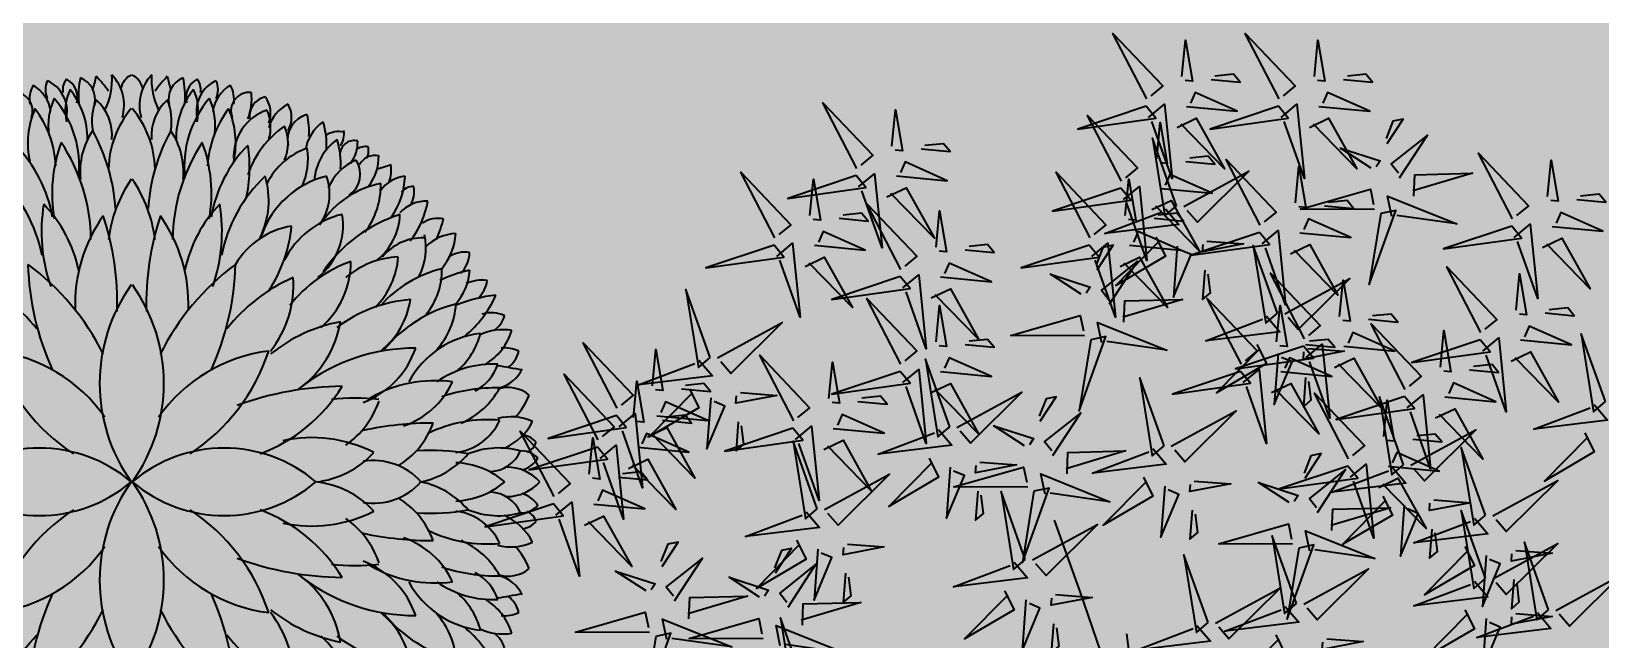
# Model space of a CAD drawing. Header units: millimetres. Extents: x 0 to 59560, y 0 to 21447.
# Drawn here: x 20713 to 21603, y 9212 to 9557 of the extents above; entities that cross this region are included whole.
import ezdxf

# ---------------------------------------------------------------- set-up
doc = ezdxf.new("R2010")
doc.units = ezdxf.units.MM
doc.header["$LTSCALE"] = 150
doc.layers.add('ad-Landscape', color=7, linetype='Continuous', lineweight=35, true_color=0x007f00)
doc.layers.add('ad-Landscape 2', color=7, linetype='Continuous', lineweight=35, true_color=0x264c00)

# ---------------------------------------------------------------- blocks, each defined once
blk = doc.blocks.new('$ZCDB_AUDIT_GENERATED_84B5')
at = {"layer": 'ad-Landscape'}
for points in [[(352.8, -669.4), (311.6, -690.1), (248.5, -582.4), (344.3, -676.7)], [(489.3, -669.4), (448.2, -690.1), (385.1, -582.4), (480.9, -676.7)], [(527.1, -597.7), (464.1, -593), (478.7, -609.9), (518.7, -605)], [(590.2, -602.4), (584.1, -681.2), (567.1, -592.8), (582.9, -593.9)], [(420.7, -714.1), (567.3, -661.7), (398.9, -688.7), (420.7, -714.1)], [(557.2, -714.1), (703.8, -661.7), (535.4, -688.7), (557.2, -714.1)], [(333.5, -715.5), (223.2, -707.2), (315.3, -745.8), (325, -722.8)], [(346.4, -826.2), (312.4, -855.4), (293, -695.5), (339.1, -817.8)], [(470, -715.5), (359.7, -707.2), (451.8, -745.8), (461.5, -722.8)], [(419.5, -729.9), (495.9, -870.2), (385.6, -759), (411, -737.1)], [(556, -729.9), (632.4, -870.2), (522.1, -759), (547.5, -737.1)], [(344.4, -779.7), (338.4, -858.4), (321.4, -770), (337.1, -771.2)], [(417.9, -774.9), (354.9, -770.2), (369.5, -787.1), (409.4, -782.2)], [(480.9, -779.7), (474.9, -858.4), (457.9, -770), (473.7, -771.2)], [(352.4, -850.5), (499, -798.1), (330.6, -825.1), (352.4, -850.5)], [(351.2, -866.2), (427.7, -1006.6), (317.3, -895.4), (342.8, -873.5)]]:
    blk.add_lwpolyline(points, dxfattribs=at)
at = {"layer": 'ad-Landscape 2'}
for p, q in [((390, 162.3), (546.4, 218.1)), ((32.3, 39.5), (390, 162.3)), ((43.5, 28.4), (300.5, 61.9))]:
    blk.add_line(p, q, dxfattribs=at)
for points in [[(581.6, 1302), (532.2, 1449.6), (555.7, 1280.7), (581.6, 1302)], [(597.3, 1300.4), (739.2, 1374), (625.7, 1265.9), (604.4, 1291.8)], [(704.4, 1206.5), (655.1, 1354.1), (678.6, 1185.2), (704.4, 1206.5)], [(557.2, 1296.4), (585.7, 1261.9), (425.4, 1245.7), (548.6, 1289.3)], [(772.7, 1165.6), (723.3, 1313.2), (746.9, 1144.3), (772.7, 1165.6)], [(720.2, 1205), (862.1, 1278.5), (748.6, 1170.5), (727.3, 1196.4)], [(303.5, 1094), (304.2, 1253.9), (347.3, 1103.2), (314.4, 1096.3)], [(535.5, 1235), (555.3, 1193.4), (446.4, 1132.5), (542.6, 1226.4)], [(645.6, 1224.3), (724.2, 1216.7), (635.4, 1201.5), (637, 1217.2)], [(788.4, 1164.1), (930.3, 1237.6), (816.9, 1129.6), (795.5, 1155.5)], [(680.1, 1200.9), (708.6, 1166.4), (548.3, 1150.2), (671.5, 1193.8)], [(581.2, 1214.7), (570.7, 1104.6), (611.1, 1195.9), (588.3, 1206.1)], [(393.3, 1101.5), (436.5, 1167.6), (408.8, 1082), (395.6, 1090.6)], [(748.4, 1160), (776.8, 1125.5), (616.6, 1109.3), (739.8, 1152.9)], [(639.6, 1161.5), (633.5, 1098.6), (650.8, 1112.8), (646.7, 1152.8)], [(658.4, 1139.6), (678.2, 1098), (569.2, 1037.1), (665.5, 1130.9)], [(768.4, 1128.9), (847.1, 1121.3), (758.3, 1106.1), (759.8, 1121.8)], [(294.9, 1080.8), (141.2, 1105.5), (301.8, 1048), (294.9, 1080.8)], [(726.6, 1098.6), (746.5, 1057), (637.5, 996.2), (733.8, 1090)], [(704, 1119.3), (693.5, 1009.2), (734, 1100.5), (711.2, 1110.6)], [(830.7, 1007.8), (789.5, 987.1), (726.4, 1094.8), (822.2, 1000.5)], [(836.7, 1088), (915.3, 1080.4), (826.6, 1065.2), (828.1, 1080.9)], [(892.5, 987.3), (858.6, 958.2), (839.1, 1118), (885.2, 995.8)], [(288.5, 1056.7), (332.3, 1065.9), (272.3, 916.4), (290.8, 1045.7)], [(372, 1040), (464.6, 979.6), (402.5, 1057.8), (382.9, 1042.3)], [(446.2, 1067), (499.2, 1032.5), (494.6, 1054.4), (457.2, 1069.3)], [(762.4, 1066), (756.4, 1003.1), (773.6, 1017.3), (769.5, 1057.4)], [(772.3, 1078.4), (761.8, 968.3), (802.3, 1059.6), (779.4, 1069.7)], [(830.7, 1025.1), (824.7, 962.2), (841.9, 976.4), (837.8, 1016.5)], [(289.9, 848.6), (290.5, 1008.4), (333.6, 857.8), (300.8, 850.9)], [(332.8, 1008.9), (378.9, 1007.2), (382.3, 882.5), (343.8, 1011.2)], [(898.5, 963.1), (1045.1, 1015.5), (876.7, 988.5), (898.5, 963.1)], [(811.3, 961.7), (701, 970), (793.1, 931.4), (802.8, 954.4)], [(1141.3, 824.7), (1092, 972.3), (1115.5, 803.4), (1141.3, 824.7)], [(379.6, 856.1), (422.9, 922.2), (395.2, 836.5), (381.9, 845.1)], [(745.4, 783.8), (696, 931.4), (719.6, 762.5), (745.4, 783.8)], [(897.3, 947.3), (973.8, 807), (863.4, 918.2), (888.9, 940.1)], [(564.8, 755.5), (530.9, 726.4), (511.4, 886.2), (557.5, 764)], [(759.2, 902.3), (696.2, 907), (710.8, 890.1), (750.8, 895)], [(822.2, 897.5), (816.2, 818.8), (799.2, 907.2), (815, 906)], [(1157.1, 823.2), (1299, 896.7), (1185.5, 788.7), (1164.2, 814.6)], [(503, 776), (461.8, 755.3), (398.7, 863), (494.5, 768.7)], [(761.1, 782.3), (903, 855.8), (789.6, 747.8), (768.2, 773.7)], [(274.9, 811.2), (318.6, 820.4), (258.7, 670.9), (277.2, 800.3)], [(432.6, 821.6), (485.5, 787.1), (480.9, 808.9), (443.5, 823.9)], [(1117, 819.1), (1145.4, 784.6), (985.2, 768.4), (1108.4, 812)], [(188.6, 758.6), (335.2, 810.9), (166.8, 784), (188.6, 758.6)], [(358.3, 794.5), (451, 734.2), (388.8, 812.4), (369.3, 796.8)], [(570.9, 731.3), (717.4, 783.7), (549, 756.7), (570.9, 731.3)], [(1291.5, 647.4), (1242.1, 795), (1265.7, 626.1), (1291.5, 647.4)], [(319.2, 763.5), (365.2, 761.8), (368.6, 637), (330.1, 765.8)], [(721.1, 778.2), (749.5, 743.7), (589.3, 727.5), (712.5, 771.1)], [(1095.3, 757.7), (1115.1, 716.2), (1006.1, 655.3), (1102.4, 749.1)], [(1205.3, 747.1), (1283.9, 739.5), (1195.2, 724.3), (1196.7, 740)], [(483.6, 729.9), (373.4, 738.2), (465.5, 699.6), (475.2, 722.6)], [(569.7, 715.5), (646.1, 575.2), (535.8, 686.4), (561.2, 708.3)], [(699.3, 716.8), (719.2, 675.2), (610.2, 614.4), (706.4, 708.2)], [(1140.9, 737.5), (1130.4, 627.4), (1170.9, 718.7), (1148, 728.8)], [(1307.2, 645.9), (1449.1, 719.5), (1335.7, 611.4), (1314.3, 637.3)], [(745, 696.6), (734.5, 586.5), (774.9, 677.8), (752.1, 687.9)], [(809.4, 706.2), (888, 698.6), (799.3, 683.4), (800.8, 699.1)], [(868.3, 552), (818.9, 699.6), (842.4, 530.7), (868.3, 552)], [(1073.1, 552), (1023.7, 699.6), (1047.2, 530.7), (1073.1, 552)], [(1199.3, 684.2), (1193.3, 621.3), (1210.5, 635.5), (1206.4, 675.6)], [(431.6, 670.5), (368.6, 675.2), (383.1, 658.2), (423.1, 663.2)], [(494.6, 665.7), (488.6, 587), (471.6, 675.4), (487.3, 674.2)], [(803.4, 643.3), (797.4, 580.4), (814.6, 594.6), (810.5, 634.7)], [(884, 550.5), (1025.9, 624), (912.4, 516), (891.1, 541.8)], [(1088.8, 550.5), (1230.7, 624), (1117.2, 516), (1095.9, 541.8)], [(1267.2, 641.9), (1295.6, 607.4), (1135.4, 591.1), (1258.6, 634.8)], [(742.3, 469.2), (708.4, 440), (688.9, 599.9), (735, 477.6)], [(1245.4, 580.5), (1265.3, 538.9), (1156.3, 478), (1252.6, 571.9)], [(680.5, 489.6), (639.3, 469), (576.2, 576.7), (672, 482.3)], [(843.9, 546.4), (872.4, 511.9), (712.1, 495.7), (835.3, 539.3)], [(1048.7, 546.4), (1077.2, 511.9), (916.9, 495.7), (1040.1, 539.3)], [(1291.1, 560.2), (1280.6, 450.1), (1321.1, 541.4), (1298.2, 551.6)], [(1355.5, 569.8), (1434.1, 562.2), (1345.4, 547), (1346.9, 562.7)], [(748.4, 444.9), (894.9, 497.3), (726.5, 470.3), (748.4, 444.9)], [(822.2, 485), (842, 443.4), (733.1, 382.6), (829.3, 476.4)], [(1027, 485), (1046.8, 443.4), (937.9, 382.6), (1034.1, 476.4)], [(1349.5, 506.9), (1343.5, 444), (1360.7, 458.2), (1356.6, 498.3)], [(661.1, 443.6), (550.9, 451.8), (643, 413.2), (652.6, 436.3)], [(867.9, 464.7), (857.4, 354.7), (897.8, 446), (875, 456.1)], [(932.3, 474.4), (1010.9, 466.8), (922.2, 451.6), (923.7, 467.3)], [(1072.7, 464.7), (1062.1, 354.7), (1102.6, 446), (1079.8, 456.1)], [(1137.1, 474.4), (1215.7, 466.8), (1126.9, 451.6), (1128.4, 467.3)], [(393.8, 326), (352.6, 305.3), (289.5, 413), (385.3, 318.7)], [(455.6, 305.5), (421.7, 276.4), (402.2, 436.3), (448.3, 314)], [(617.5, 275.9), (618.2, 435.7), (661.3, 285.1), (628.5, 278.2)], [(747.2, 429.2), (823.6, 288.8), (713.3, 400), (738.7, 421.9)], [(926.3, 411.5), (920.3, 348.6), (937.5, 362.8), (933.4, 402.9)], [(1131.1, 411.5), (1125, 348.6), (1142.3, 362.8), (1138.2, 402.9)], [(609.1, 384.1), (546.1, 388.8), (560.6, 371.9), (600.6, 376.8)], [(672.1, 379.4), (666.1, 300.6), (649, 389), (664.8, 387.8)], [(707.3, 283.4), (750.5, 349.5), (722.8, 263.8), (709.6, 272.4)], [(461.7, 281.3), (608.2, 333.7), (439.8, 306.7), (461.7, 281.3)], [(945.2, 153.2), (945.8, 313), (988.9, 162.4), (956.1, 155.5)], [(374.4, 279.9), (264.1, 288.2), (356.3, 249.6), (365.9, 272.6)], [(608.9, 262.7), (455.2, 287.4), (615.8, 229.9), (608.9, 262.7)], [(1141.3, 142.9), (1092, 290.5), (1115.5, 121.6), (1141.3, 142.9)], [(460.4, 265.6), (536.9, 125.2), (426.5, 236.4), (452, 258.3)], [(602.5, 238.5), (646.3, 247.7), (586.3, 98.2), (604.8, 227.6)], [(686, 221.8), (778.6, 161.5), (716.5, 239.7), (696.9, 224.1)], [(760.2, 248.9), (813.2, 214.4), (808.6, 236.2), (771.2, 251.2)], [(322.4, 220.5), (259.3, 225.2), (273.9, 208.3), (313.9, 213.2)], [(385.4, 215.7), (379.4, 137), (362.3, 225.4), (378.1, 224.2)], [(1035, 160.6), (1078.2, 226.8), (1050.5, 141.1), (1037.3, 149.7)], [(1157.1, 141.4), (1299, 214.9), (1185.5, 106.9), (1164.2, 132.8)], [(1264.2, 74.7), (1214.8, 222.3), (1238.4, 53.4), (1264.2, 74.7)], [(646.8, 190.8), (692.9, 189.1), (696.3, 64.3), (657.8, 193.1)], [(701.3, 5.5), (667.4, -23.6), (647.9, 136.3), (694, 14)], [(936.5, 139.9), (782.9, 164.7), (943.4, 107.2), (936.5, 139.9)], [(1117, 137.3), (1145.4, 102.8), (985.2, 86.6), (1108.4, 130.2)], [(1279.9, 73.2), (1421.8, 146.8), (1308.4, 38.7), (1287, 64.6)], [(1441.7, 20.2), (1392.3, 167.8), (1415.9, -1.1), (1441.7, 20.2)], [(639.5, 26), (598.3, 5.3), (535.3, 113), (631, 18.7)], [(930.2, 115.8), (973.9, 125), (914, -24.5), (932.5, 104.9)], [(1013.6, 99.1), (1106.3, 38.8), (1044.2, 116.9), (1024.6, 101.4)], [(1087.9, 126.1), (1140.9, 91.6), (1136.3, 113.5), (1098.9, 128.4)], [(1220.1, -21.7), (1186.2, -50.9), (1166.7, 109), (1212.8, -13.3)], [(974.5, 68.1), (1020.5, 66.3), (1023.9, -58.4), (985.4, 70.4)], [(1095.3, 76), (1115.1, 34.4), (1006.1, -26.5), (1102.4, 67.3)], [(1158.3, -1.3), (1117.1, -21.9), (1054.1, 85.8), (1149.8, -8.5)], [(1239.9, 69.2), (1268.3, 34.7), (1108.1, 18.4), (1231.3, 62.1)], [(1457.4, 18.7), (1599.3, 92.2), (1485.9, -15.8), (1464.5, 10)], [(319, -89.9), (285.1, -119.1), (265.6, 40.8), (311.8, -81.4)], [(1140.9, 55.7), (1130.4, -54.4), (1170.9, 36.9), (1148, 47)], [(1205.3, 65.3), (1283.9, 57.7), (1195.2, 42.5), (1196.7, 58.2)], [(707.4, -18.7), (854, 33.7), (685.6, 6.7), (707.4, -18.7)], [(1218.1, 7.8), (1238, -33.8), (1129, -94.7), (1225.2, -0.8)], [(1199.3, 2.4), (1193.3, -60.5), (1210.5, -46.3), (1206.4, -6.2)], [(1226.2, -46), (1372.8, 6.4), (1204.4, -20.6), (1226.2, -46)], [(1417.4, 14.6), (1445.8, -19.9), (1285.6, -36.1), (1408.7, 7.5)], [(620.2, -20.1), (509.9, -11.8), (602, -50.4), (611.7, -27.3)], [(1263.8, -12.5), (1253.3, -122.6), (1293.7, -31.3), (1270.9, -21.1)], [(1328.2, -2.9), (1406.8, -10.5), (1318.1, -25.7), (1319.6, -10)], [(325.1, -114.1), (471.7, -61.8), (303.3, -88.7), (325.1, -114.1)], [(706.2, -34.4), (782.6, -174.8), (672.3, -63.6), (697.7, -41.7)], [(868.3, -184.3), (818.9, -36.7), (842.4, -205.6), (868.3, -184.3)], [(1139, -47.3), (1028.7, -39.1), (1120.8, -77.6), (1130.5, -54.6)], [(1225, -61.7), (1301.4, -202.1), (1191.1, -90.8), (1216.5, -69)], [(1395.6, -46.8), (1415.5, -88.4), (1306.5, -149.2), (1402.7, -55.4)], [(1322.2, -65.8), (1316.2, -128.7), (1333.4, -114.5), (1329.3, -74.4)], [(1441.3, -67.1), (1430.8, -177.1), (1471.2, -85.8), (1448.4, -75.7)], [(1505.7, -57.4), (1584.3, -65), (1495.6, -80.2), (1497.1, -64.5)], [(568.1, -79.5), (505.1, -74.8), (519.6, -91.7), (559.6, -86.8)], [(631.1, -84.2), (625.1, -163), (608.1, -74.6), (623.8, -75.8)], [(1168.6, -225.3), (1119.3, -77.6), (1142.8, -246.6), (1168.6, -225.3)], [(323.9, -129.9), (400.4, -270.3), (290, -159), (315.4, -137.2)], [(926.2, -219.4), (885, -240.1), (822, -132.4), (917.7, -226.7)], [(884, -185.9), (1025.9, -112.3), (912.4, -220.4), (891.1, -194.5)], [(988, -239.9), (954.1, -269), (934.6, -109.2), (980.8, -231.4)], [(1086.9, -106.8), (1023.9, -102.1), (1038.4, -119), (1078.4, -114.1)], [(1149.9, -111.5), (1143.9, -190.3), (1126.9, -101.9), (1142.6, -103)], [(1441.7, -266.2), (1392.3, -118.6), (1415.9, -287.5), (1441.7, -266.2)], [(1499.7, -120.3), (1493.7, -183.2), (1510.9, -169), (1506.8, -128.9)], [(360, -280.8), (326.1, -310), (306.6, -150.1), (352.7, -272.3)], [(494.6, -296.8), (495.3, -137), (538.4, -287.6), (505.6, -294.5)], [(1184.4, -226.8), (1326.3, -153.2), (1212.8, -261.3), (1191.5, -235.4)], [(298.2, -260.3), (257, -281), (193.9, -173.3), (289.7, -267.6)], [(843.9, -189.9), (872.4, -224.4), (712.1, -240.6), (835.3, -197)], [(922.9, -320.7), (873.5, -173.1), (897.1, -342), (922.9, -320.7)], [(1457.4, -267.7), (1599.3, -194.1), (1485.9, -302.2), (1464.5, -276.3)], [(584.4, -289.3), (627.6, -223.2), (600, -308.9), (586.7, -300.3)], [(994.1, -264.1), (1140.7, -211.8), (972.3, -238.7), (994.1, -264.1)], [(1144.3, -230.8), (1172.7, -265.3), (1012.5, -281.6), (1135.7, -237.9)], [(366.1, -305), (512.7, -252.7), (344.3, -279.6), (366.1, -305)], [(663.5, -416.2), (614.1, -268.5), (637.6, -437.5), (663.5, -416.2)], [(822.2, -251.3), (842, -292.9), (733.1, -353.8), (829.3, -259.9)], [(906.9, -265.5), (796.6, -257.2), (888.7, -295.8), (898.4, -272.8)], [(932.3, -262), (1010.9, -269.6), (922.2, -284.8), (923.7, -269.1)], [(938.6, -322.2), (1080.5, -248.7), (967.1, -356.7), (945.7, -330.8)], [(486, -310), (332.3, -285.3), (492.9, -342.8), (486, -310)], [(867.9, -271.6), (857.4, -381.7), (897.8, -290.4), (875, -280.2)], [(992.9, -279.9), (1069.3, -420.3), (959, -309), (984.4, -287.2)], [(1122.6, -292.2), (1142.4, -333.8), (1033.4, -394.7), (1129.7, -300.8)], [(1232.6, -302.9), (1311.2, -310.5), (1222.5, -325.7), (1224, -310)], [(1417.4, -271.7), (1445.8, -306.2), (1285.6, -322.5), (1408.7, -278.8)], [(364.9, -320.8), (441.3, -461.2), (331, -349.9), (356.4, -328.1)], [(479.7, -334.2), (523.4, -325), (463.5, -474.5), (482, -345.1)], [(563.1, -350.9), (655.8, -411.2), (593.6, -333), (574, -348.6)], [(637.4, -323.8), (690.3, -358.3), (685.7, -336.5), (648.3, -321.5)], [(898.6, -326.3), (927, -360.8), (766.8, -377), (889.9, -333.4)], [(854.8, -325), (791.8, -320.2), (806.4, -337.2), (846.3, -332.2)], [(917.8, -329.7), (911.8, -408.4), (894.8, -320), (910.5, -321.2)], [(926.3, -324.9), (920.3, -387.8), (937.5, -373.5), (933.4, -333.5)], [(1168.2, -312.5), (1157.7, -422.6), (1198.2, -331.3), (1175.3, -321.1)], [(1218.2, -474.1), (1218.9, -314.2), (1262, -464.9), (1229.2, -471.8)], [(1395.6, -333.1), (1415.5, -374.7), (1306.5, -435.6), (1402.7, -341.7)], [(289.8, -370.6), (283.8, -449.3), (266.8, -360.9), (282.5, -362.1)], [(679.2, -417.7), (821.1, -344.1), (707.7, -452.2), (686.3, -426.3)], [(1226.6, -365.8), (1220.6, -428.7), (1237.8, -414.5), (1233.7, -374.4)], [(1441.3, -353.4), (1430.8, -463.5), (1471.2, -372.2), (1448.4, -362)], [(1505.7, -343.8), (1584.3, -351.4), (1495.6, -366.6), (1497.1, -350.9)], [(598.6, -492.1), (557.4, -512.8), (494.3, -405.1), (590.1, -499.4)], [(524, -381.9), (570, -383.6), (573.4, -508.4), (534.9, -379.6)], [(660.4, -512.6), (626.5, -541.8), (607, -381.9), (653.1, -504.2)], [(813.7, -538.9), (764.3, -391.3), (787.8, -560.2), (813.7, -538.9)], [(876.8, -387.7), (896.6, -429.3), (787.7, -490.1), (883.9, -396.3)], [(986.9, -398.3), (1065.5, -405.9), (976.8, -421.1), (978.3, -405.4)], [(1308, -466.6), (1351.2, -400.5), (1323.6, -486.2), (1310.3, -477.5)], [(1499.7, -406.7), (1493.7, -469.6), (1510.9, -455.4), (1506.8, -415.3)], [(639.2, -421.7), (667.6, -456.2), (507.4, -472.5), (630.5, -428.8)], [(922.5, -407.9), (912, -518), (952.4, -426.7), (929.6, -416.6)], [(829.4, -540.4), (971.3, -466.8), (857.8, -574.9), (836.5, -549)], [(980.9, -461.2), (974.9, -524.1), (992.1, -509.9), (988, -469.8)], [(1209.6, -487.3), (1055.9, -462.6), (1216.5, -520.1), (1209.6, -487.3)], [(617.4, -483.1), (637.2, -524.7), (528.3, -585.6), (624.5, -491.7)], [(666.4, -536.8), (813, -484.5), (644.6, -511.4), (666.4, -536.8)], [(663.1, -503.4), (652.6, -613.5), (693, -522.2), (670.2, -512)], [(727.5, -493.8), (806.1, -501.4), (717.4, -516.6), (718.9, -500.9)], [(1203.3, -511.5), (1247, -502.3), (1187.1, -651.7), (1205.5, -522.4)], [(1361, -501.1), (1413.9, -535.6), (1409.3, -513.8), (1371.9, -498.8)], [(579.2, -538.2), (468.9, -529.9), (561.1, -568.5), (570.7, -545.5)], [(1286.7, -528.1), (1379.3, -588.5), (1317.2, -510.3), (1297.6, -525.8)], [(414.6, -689.9), (380.7, -719), (361.2, -559.2), (407.3, -681.4)], [(551.1, -689.9), (517.2, -719), (497.7, -559.2), (543.9, -681.4)], [(665.2, -552.6), (741.7, -693), (631.3, -581.7), (656.8, -559.9)], [(789.3, -544.5), (817.8, -578.9), (657.5, -595.2), (780.7, -551.6)], [(721.5, -556.7), (715.5, -619.6), (732.7, -605.4), (728.6, -565.3)], [(936.5, -702.5), (887.2, -554.9), (910.7, -723.8), (936.5, -702.5)], [(1247.5, -559.2), (1293.6, -560.9), (1297, -685.7), (1258.5, -556.9)], [(767.6, -605.8), (787.4, -647.4), (678.5, -708.3), (774.7, -614.5)], [(813.3, -626.1), (802.7, -736.2), (843.2, -644.9), (820.4, -634.7)], [(877.7, -616.5), (956.3, -624.1), (867.5, -639.3), (869, -623.6)], [(952.3, -704), (1094.2, -630.5), (980.7, -738.5), (959.4, -712.7)], [(1182.3, -770.7), (1132.9, -623.1), (1156.5, -792), (1182.3, -770.7)], [(912.2, -708.1), (940.6, -742.6), (780.4, -758.8), (903.6, -715.2)], [(871.6, -679.4), (865.6, -742.3), (882.9, -728.1), (878.8, -688)], [(1198, -772.2), (1339.9, -698.7), (1226.5, -806.7), (1205.1, -780.8)], [(890.5, -769.5), (910.3, -811.1), (801.3, -871.9), (897.6, -778.1)], [(1000.5, -780.1), (1079.1, -787.7), (990.4, -802.9), (991.9, -787.2)], [(1158, -776.3), (1186.4, -810.8), (1026.2, -827), (1149.3, -783.4)], [(936.1, -789.8), (925.6, -899.8), (966.1, -808.5), (943.2, -798.4)], [(735.1, -928.5), (693.9, -949.2), (630.8, -841.5), (726.6, -935.8)], [(796.9, -949), (763, -978.1), (743.5, -818.2), (789.6, -940.5)], [(994.5, -843), (988.5, -905.9), (1005.7, -891.7), (1001.6, -851.6)], [(1136.2, -837.6), (1156, -879.2), (1047.1, -940.1), (1143.3, -846.3)], [(1246.3, -848.3), (1324.9, -855.9), (1236.2, -871.1), (1237.7, -855.4)], [(1181.9, -857.9), (1171.4, -968), (1211.8, -876.7), (1189, -866.6)], [(1240.3, -911.2), (1234.3, -974.1), (1251.5, -959.9), (1247.4, -919.8)], [(803, -973.2), (949.5, -920.8), (781.1, -947.8), (803, -973.2)]]:
    blk.add_lwpolyline(points, dxfattribs=at)
blk = doc.blocks.new('$ZCDB_AUDIT_GENERATED_8766')
at = {"layer": 'ad-Landscape'}
for centre, radius, start, end in [((1.124, 0.963), 1.476, 139.5678, 220.4322), ((-0.504, 2.388), 1.772, 203.4099, 232.0446), ((0.278, 1.632), 1.654, 187.071, 234.8541), ((-2.005, -0.521), 2.052, 33.3645, 71.7788), ((-0.182, 2.617), 2.589, 216.3709, 243.6204), ((-2.355, -1.807), 2.891, 65.6741, 88.2579), ((-0.278, -1.632), 1.654, 7.071, 54.8541), ((2.005, 0.521), 2.052, 213.3645, 251.7788), ((-2.262, -2.222), 3.258, 0.4864, 20.1425), ((0.504, -2.388), 1.772, 23.4099, 52.0446), ((1.841, -1.801), 0.836, 9.3048, 59.3197), ((1.892, -0.74), 1.708, 200.4746, 238.3718), ((0.013, -2.499), 1.688, 11.0285, 38.5633), ((2.053, -0.575), 1.111, 231.6498, 273.9516), ((2.813, -0.17), 1.503, 236.8668, 264.3747), ((2.259, -2.257), 0.955, 13.7428, 70.7401), ((2.789, -2.062), 0.727, 18.6708, 63.797), ((3.602, -1.788), 0.37, 25.3637, 76.0362), ((1.894, -2.412), 0.921, 13.6684, 62.8823), ((3.531, -1.186), 0.443, 246.5632, 293.4368), ((3.566, -1.894), 0.271, 13.6546, 102.449), ((3.799, -1.387), 0.279, 240.3623, 299.6377), ((1.856, -1.09), 1.102, 216.0391, 260.2682), ((-0.542, -2.951), 1.936, 359.7315, 37.4115), ((0.957, -2.767), 1.425, 19.7331, 51.7721), ((3.37, -1.133), 0.705, 245.6035, 278.753), ((2.675, -1.508), 0.695, 218.2825, 279.3433), ((3.002, -1.519), 0.544, 233.779, 289.798), ((3.104, -2.475), 0.573, 35.7635, 86.3734), ((3.394, -2.243), 0.437, 34.7848, 81.073), ((3.646, -0.97), 0.879, 267.0026, 282.0734), ((-1.11, -2.329), 1.983, 352.8697, 7.1303), ((2.301, -1.358), 0.927, 221.7393, 269.8284), ((1.329, -3.259), 1.53, 17.5905, 55.7456), ((2.167, -2.776), 0.96, 10.8581, 56.5506), ((2.867, -2.536), 0.525, 21.8257, 68.0281), ((3.508, -1.218), 0.814, 266.7638, 287.5222), ((3.413, -2.155), 0.239, 346.7548, 32.3176), ((1.144, -1.7), 0.928, 214.9166, 251.0505), ((0.442, -3.021), 1.463, 4.5397, 37.072), ((1.447, -2.814), 0.898, 2.3009, 40.5076), ((3.21, -2.109), 0.273, 215.3989, 302.1552), ((3.324, -1.386), 0.793, 265.5663, 288.0123), ((3.547, -1.977), 0.379, 233.8191, 270.9542), ((3.41, -2.32), 0.148, 346.0967, 81.703), ((3.623, -2.031), 0.183, 231.1425, 282.0713), ((1.697, -2.079), 0.932, 201.0147, 251.0085), ((3.088, -1.801), 0.795, 232.4719, 271.5519), ((3.218, -2.537), 0.186, 348.2362, 60.9945), ((3.454, -2.302), 0.168, 239.8902, 283.1809), ((3.325, -2.438), 0.17, 350.7137, 36.2765), ((-0.295, -3.161), 1.349, 352.2305, 30.013), ((2.026, -2.069), 0.846, 218.4928, 261.4291), ((2.402, -1.959), 0.821, 225.1229, 265.9267), ((1.014, -3.524), 1.242, 13.527, 48.3981), ((2.813, -2.152), 0.645, 219.1564, 267.7817), ((1.999, -3.032), 0.544, 358.2486, 50.6804), ((2.833, -2.887), 0.356, 6.207, 55.7181), ((3.387, -2.087), 0.488, 230.8294, 271.5989), ((4.711, -2.181), 1.496, 194.5537, 200.4136), ((0.488, -3.723), 1.408, 14.0868, 50.7518), ((3.205, -2.09), 0.759, 233.8433, 268.585), ((3.255, -2.307), 0.399, 250.941, 277.7273), ((1.405, -2.554), 0.868, 198.6878, 245.2839), ((0.579, -3.745), 0.974, 6.4669, 61.6556), ((3.055, -2.232), 0.863, 231.0238, 261.3872), ((2.554, -3.07), 0.372, 357.6019, 47.961), ((3.025, -2.67), 0.274, 237.9754, 281.2662), ((2.929, -2.933), 0.15, 357.4703, 53.8096), ((2.208, -2.504), 0.73, 230.8151, 271.0506), ((2.436, -2.424), 0.643, 243.0761, 282.3855), ((2.128, -3.396), 0.461, 2.3648, 45.5832), ((2.458, -3.195), 0.289, 349.0778, 34.6406), ((-0.785, -3.797), 1.765, 358.7548, 18.6115), ((0.211, -3.764), 1.016, 356.9811, 35.1502), ((1.896, -2.617), 0.764, 227.3855, 266.8116), ((0.915, -3.796), 1.32, 11.9389, 26.2186), ((2.622, -2.757), 0.621, 229.7759, 266.9333), ((3.046, -2.005), 1.281, 246.1435, 256.2848), ((1.37, -3.11), 0.824, 203.2196, 241.7797), ((1.724, -2.922), 0.735, 220.3866, 256.092), ((0.466, -3.951), 1.488, 5.9725, 22.7074), ((2.239, -2.943), 0.581, 228.3364, 266.6749), ((2.403, -3.194), 0.329, 226.2451, 267.6854), ((2.106, -3.468), 0.289, 349.0778, 34.6406), ((1.383, -3.356), 0.488, 207.4375, 251.1826), ((2.444, -2.7), 1.205, 219.6176, 245.5256), ((1.692, -3.651), 0.41, 352.3277, 23.6108), ((1.759, -3.363), 0.625, 211.2577, 253.0883), ((1.034, -3.87), 0.552, 350.4856, 25.4529), ((1.452, -3.751), 0.311, 333.8191, 18.7871), ((2.158, -3.355), 0.356, 226.8629, 260.3692), ((0.641, -3.924), 0.342, 320.1793, 18.6746), ((1.327, -3.744), 0.358, 194.3796, 245.6782), ((-5.866, -2.673), 7.168, 348.7597, 350.8333), ((1.415, -3.77), 0.269, 215.0422, 258.9599), ((1.053, -3.888), 0.343, 334.8223, 6.1053), ((1.821, -3.599), 0.302, 216.3212, 252.6008), ((1.18, -3.454), 0.743, 227.0323, 248.1406)]:
    blk.add_arc(centre, radius, start, end, dxfattribs=at)
at = {"layer": 'ad-Landscape 2'}
for centre, radius, start, end in [((-1.124, 0.963), 1.476, 319.5678, 40.4322), ((0.504, 2.388), 1.772, 307.9554, 336.5901), ((2.005, -0.521), 2.052, 108.2212, 146.6355), ((-0.278, 1.632), 1.654, 305.1459, 352.929), ((2.07, 2.438), 1.53, 280.88, 316.8447), ((2.521, 2.218), 1.411, 279.6586, 314.4053), ((3.867, 1.227), 0.193, 249.404, 5.8133), ((2.355, -1.807), 2.891, 91.7421, 114.3259), ((0.182, 2.617), 2.589, 296.3796, 323.6291), ((3.242, 1.855), 1.065, 272.7479, 307.4895), ((3.529, 0.17), 0.914, 66.6856, 101.9827), ((3.806, 1.227), 0.386, 278.1128, 328.8491), ((3.983, 0.753), 0.314, 60.8349, 98.4067), ((2.612, -0.83), 1.771, 80.79, 108.9313), ((1.914, 1.938), 1.415, 281.8912, 313.8777), ((3.006, -0.698), 1.529, 69.608, 99.927), ((3.715, 0.193), 0.678, 65.2948, 98.4443), ((3.864, 1.022), 0.348, 259.2126, 336.0816), ((4.09, 0.665), 0.235, 66.9546, 113.0454), ((2.506, 2.298), 1.873, 270.6495, 303.447), ((3.288, 1.64), 1.093, 263.8281, 310.4783), ((3.868, 0.167), 0.526, 65.037, 102.6088), ((4.007, 0.779), 0.214, 255.3103, 332.8065), ((4.09, 0.554), 0.166, 49.7168, 100.6456), ((1.853, -0.999), 1.59, 54.6574, 92.1931), ((3.234, -0.221), 0.76, 55.7746, 95.8794), ((3.58, 1.265), 0.803, 269.2102, 309.3859), ((3.99, 0.621), 0.238, 256.9971, 338.7719), ((4.021, -0.331), 0.887, 77.5296, 94.4585), ((-1.026, -1.431), 1.766, 54.4662, 125.5338), ((1.026, -1.431), 1.766, 54.4662, 125.5338), ((2.722, 2.114), 1.948, 273.7396, 298.8178), ((3.616, 0.691), 0.486, 264.4297, 318.861), ((3.761, -0.151), 0.567, 66.9564, 100.106), ((3.052, 1.626), 1.72, 306.4839, 313.13), ((4.487, 1.629), 1.285, 251.9995, 258.3628), ((1.863, 3.033), 2.882, 268.2827, 288.3895), ((2.353, -1.17), 1.423, 55.6803, 82.958), ((3.241, -0.766), 1.009, 49.8945, 88.7438), ((3.927, 0.536), 0.456, 253.7631, 313.9118), ((4.197, 0.939), 0.734, 243.983, 273.5711), ((4.046, -0.101), 0.224, 28.4336, 74.6891), ((-1.026, 1.431), 1.766, 234.4662, 305.5338), ((1.124, -0.963), 1.476, 139.5678, 220.4322), ((-1.124, -0.963), 1.476, 319.5678, 40.4322), ((1.026, 1.431), 1.766, 234.4662, 305.5338), ((1.863, -3.033), 2.882, 71.6105, 91.7173), ((2.353, 1.17), 1.423, 277.042, 304.3197), ((3.241, 0.766), 1.009, 271.2562, 310.1055), ((3.927, -0.536), 0.456, 46.0882, 106.2369), ((4.046, 0.101), 0.224, 285.3109, 331.5664), ((-0.182, -2.617), 2.589, 116.3796, 143.6291), ((0.278, -1.632), 1.654, 125.1459, 172.929), ((0.182, -2.617), 2.589, 36.3709, 63.6204), ((1.853, 0.999), 1.59, 267.8069, 305.3426), ((2.722, -2.114), 1.948, 61.1822, 86.2604), ((3.616, -0.691), 0.486, 41.139, 95.5703), ((4.197, -0.939), 0.734, 86.4289, 116.017), ((3.052, -1.626), 1.72, 46.87, 53.5161), ((2.506, -2.298), 1.873, 56.553, 89.3505), ((3.234, 0.221), 0.76, 264.1206, 304.2254), ((3.58, -1.265), 0.803, 50.6141, 90.7898), ((3.761, 0.151), 0.567, 259.894, 293.0436), ((3.99, -0.621), 0.238, 21.2281, 103.0029), ((4.487, -1.629), 1.285, 101.6372, 108.0005), ((-2.005, 0.521), 2.052, 288.2212, 326.6355), ((1.914, -1.938), 1.415, 46.1223, 78.1088), ((3.288, -1.64), 1.093, 49.5217, 96.1719), ((3.868, -0.167), 0.526, 257.3912, 294.963), ((4.021, 0.331), 0.887, 265.5415, 282.4704), ((4.007, -0.779), 0.214, 27.1935, 104.6897), ((3.006, 0.698), 1.529, 260.073, 290.392), ((3.242, -1.855), 1.065, 52.5105, 87.2521), ((3.715, -0.193), 0.678, 261.5557, 294.7052), ((3.864, -1.022), 0.348, 23.9184, 100.7874), ((4.09, -0.554), 0.166, 259.3544, 310.2832), ((-2.355, 1.807), 2.891, 271.7421, 294.3259), ((2.355, 1.807), 2.891, 245.6741, 268.2579), ((2.612, 0.83), 1.771, 251.0687, 279.21), ((2.07, -2.438), 1.53, 43.1553, 79.12), ((2.521, -2.218), 1.411, 45.5947, 80.3414), ((3.806, -1.227), 0.386, 31.1509, 81.8872), ((4.09, -0.665), 0.235, 246.9546, 293.0454), ((-0.504, -2.388), 1.772, 127.9554, 156.5901), ((2.262, -2.222), 3.258, 159.8575, 179.5136), ((3.529, -0.17), 0.914, 258.0173, 293.3144), ((3.393, -1.57), 0.508, 18.3657, 94.3629), ((3.867, -1.227), 0.193, 354.1867, 110.596), ((3.983, -0.753), 0.314, 261.5933, 299.1651), ((3.278, 0.198), 1.427, 256.9569, 279.2549), ((2.872, -2.169), 1.015, 34.6416, 71.0624), ((3.99, -0.707), 0.544, 247.6458, 277.2834), ((3.806, -1.439), 0.213, 12.8534, 96.0686), ((-2.053, -0.575), 1.111, 266.0484, 308.3502), ((-0.013, -2.499), 1.688, 141.4367, 168.9715), ((-1.892, -0.74), 1.708, 301.6282, 339.5254), ((2.935, -0.536), 0.892, 243.9188, 286.3599), ((3.699, -1.02), 0.428, 252.4107, 294.4025), ((3.843, -1.163), 0.285, 248.3546, 306.7162), ((0.973, -1.875), 1.434, 167.8862, 206.8402), ((-0.973, -1.875), 1.434, 333.1598, 12.1138), ((-1.856, -1.09), 1.102, 279.7318, 323.9609), ((0.542, -2.951), 1.936, 142.5885, 180.2685), ((-0.947, -1.818), 0.953, 312.2631, 353.7786), ((0.947, -1.818), 0.953, 186.2214, 227.7369), ((-2.301, -1.358), 0.927, 270.1716, 318.2607), ((1.11, -2.329), 1.983, 172.8697, 187.1303), ((-0.442, -3.021), 1.463, 142.928, 175.4603), ((-1.144, -1.7), 0.928, 288.9495, 325.0834), ((-1.697, -2.079), 0.932, 288.9915, 338.9853), ((2.889, -3.142), 3.502, 167.9948, 180.0176), ((0.453, -2.514), 0.676, 171.3917, 227.835), ((-0.453, -2.514), 0.676, 312.165, 8.6083), ((-2.889, -3.142), 3.502, 359.9824, 12.0052), ((-2.026, -2.069), 0.846, 278.5709, 321.5072), ((0.295, -3.161), 1.349, 149.987, 187.7695), ((-0.488, -3.723), 1.408, 129.2482, 165.9132), ((-0.914, -2.323), 0.874, 290.1808, 328.5951), ((0.914, -2.323), 0.874, 211.4049, 249.8192), ((-0.579, -3.745), 0.974, 118.3444, 173.5331), ((-1.405, -2.554), 0.868, 294.7161, 341.3122), ((0.81, -3.717), 1.458, 154.4442, 184.6619), ((1.74, -3.125), 2.067, 175.9521, 190.6786), ((-0.876, -2.829), 0.895, 310.7887, 348.0381), ((0.876, -2.829), 0.895, 191.9619, 229.2113), ((-1.74, -3.125), 2.067, 349.3214, 4.0479), ((-0.81, -3.717), 1.458, 355.3381, 25.5558), ((-1.896, -2.617), 0.764, 273.1884, 312.6145), ((-0.211, -3.764), 1.016, 144.8498, 183.0189), ((0.785, -3.797), 1.765, 161.3885, 181.2452), ((-1.724, -2.922), 0.735, 283.908, 319.6134), ((-1.37, -3.11), 0.824, 298.2203, 336.7804), ((-0.873, -3.314), 0.57, 293.7313, 353.3277), ((0.672, -3.334), 0.873, 183.0038, 219.6059), ((-0.672, -3.334), 0.873, 320.3941, 356.9962), ((0.873, -3.314), 0.57, 186.6723, 246.2687), ((-2.444, -2.7), 1.205, 294.4744, 320.3824), ((-1.383, -3.356), 0.488, 288.8174, 332.5625), ((0.485, -3.825), 0.838, 157.7226, 195.8673), ((-0.485, -3.825), 0.838, 344.1327, 22.2774), ((-1.034, -3.87), 0.552, 154.5471, 189.5144), ((-1.759, -3.363), 0.625, 286.9117, 328.7423), ((-0.466, -3.725), 0.359, 293.7056, 356.9487), ((0.466, -3.725), 0.359, 183.0513, 246.2944), ((-1.821, -3.599), 0.302, 287.3992, 323.6788), ((-1.053, -3.888), 0.343, 173.8947, 205.1777), ((-1.415, -3.77), 0.269, 281.0401, 324.9578), ((5.866, -2.673), 7.168, 189.1667, 191.2403), ((-1.327, -3.744), 0.358, 294.3218, 345.6204), ((-0.641, -3.924), 0.342, 161.3254, 219.8207), ((-0.143, -3.955), 0.535, 164.7932, 204.8095), ((-0.906, -3.641), 0.606, 297.2695, 335.9728), ((0.323, -3.905), 0.477, 180.4376, 227.2613), ((-0.323, -3.905), 0.477, 312.7387, 359.5624), ((0.906, -3.641), 0.606, 204.0272, 242.7305), ((0.143, -3.955), 0.535, 335.1905, 15.2068), ((-1.18, -3.454), 0.743, 291.8594, 312.9677), ((-0.266, -4.046), 0.225, 186.241, 229.1557), ((-0.096, -4.063), 0.227, 172.7272, 229.0665), ((-0.414, -3.981), 0.305, 303.605, 342.9027), ((0.414, -3.981), 0.305, 197.0973, 236.395), ((0.096, -4.063), 0.227, 310.9335, 7.2728), ((0.266, -4.046), 0.225, 310.8443, 353.759), ((-0.491, -4.017), 0.214, 291.17, 329.5844), ((0.491, -4.017), 0.214, 210.4156, 248.83)]:
    blk.add_arc(centre, radius, start, end, dxfattribs=at)

msp = doc.modelspace()

# ---------------------------------------------------------------- hatches: boundary and pattern name
at = {"transparency": 33554559}
h = msp.add_hatch(color=256, dxfattribs=at)
h.dxf.hatch_style = 1
h.set_gradient(color1=(153, 204, 0), color2=(63, 127, 0), tint=1, name='INVSPHERICAL')
h.paths.add_polyline_path([(20053.8, 8582.27), (22598.8, 8582.27), (22598.8, 12552.27), (20053.8, 12552.27)])
h = msp.add_hatch(dxfattribs=at)
h.set_pattern_fill('GRASS', color=74)
h.set_pattern_definition([(90, (-1077081.74, 678727.299), (-17.96051224, 17.96051224), [4.7625, -31.1585245]), (45, (-1077081.74, 678727.3), (-17.96051224, 17.96051224), [4.7625, -20.6375]), (135, (-1077081.74, 678727.3), (-17.96051224, -17.96051224), [4.7625, -20.6375])])
h.paths.add_polyline_path([(20053.8, 8582.27), (22598.8, 8582.27), (22598.8, 12552.27), (20053.8, 12552.27)])

# ---------------------------------------------------------------- block references
at = {"xscale": 54.36482949885743, "yscale": 54.36482949885743, "zscale": 54.36482949885743, "rotation": 90.00000000000017}
msp.add_blockref('$ZCDB_AUDIT_GENERATED_8766', (20770.18, 9301.44), dxfattribs=at)
at = {"layer": 'ad-Landscape', "linetype": 'Continuous', "xscale": 0.2620739326953544, "yscale": 0.2620739326953544, "zscale": 0.2620739326953544, "rotation": 90.00000000000014}
msp.add_blockref('$ZCDB_AUDIT_GENERATED_84B5', (21350.39, 9136.51), dxfattribs=at)

doc.saveas('drawing.dxf')
